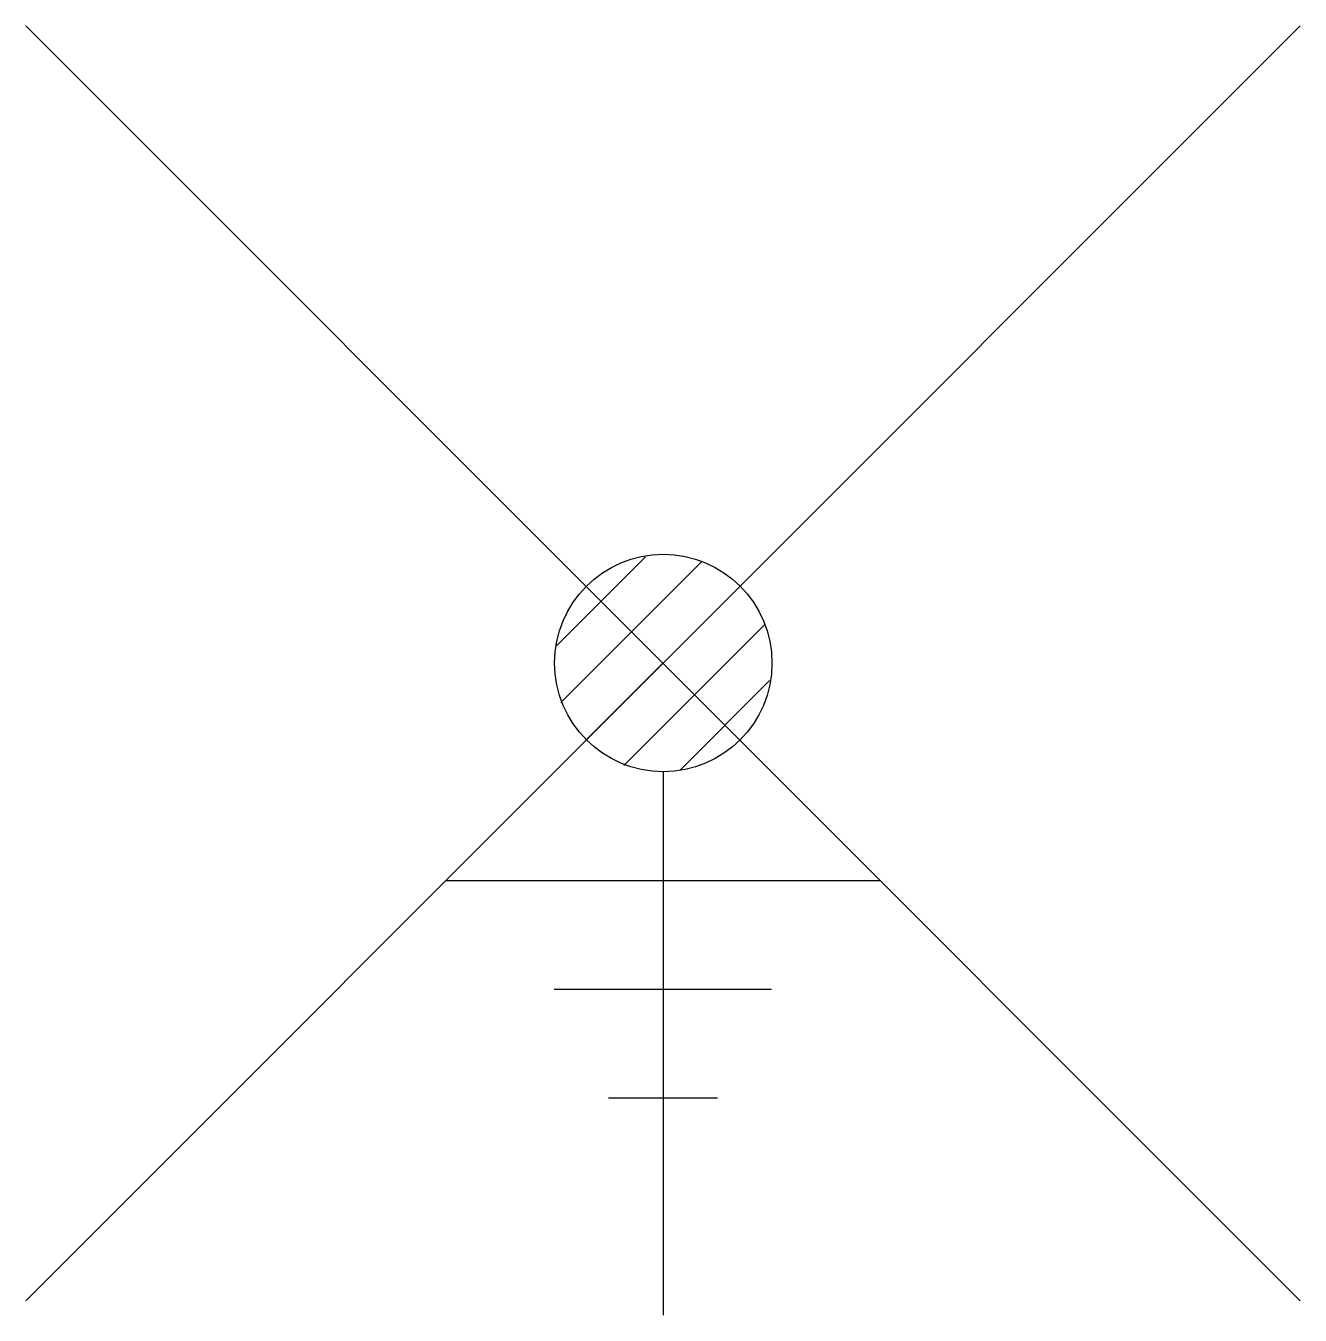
# Model space of a CAD drawing. Extents: x -5.5 to 5.5, y -5.6 to 5.5.
import ezdxf

# ---------------------------------------------------------------- set-up
doc = ezdxf.new("R2010")
doc.units = 0

msp = doc.modelspace()

# ---------------------------------------------------------------- linework, layer by layer
for p, q in [((-0.919, 0.15), (-0.15, 0.919)), ((-0.881, -0.338), (0.338, 0.881)), ((-0.656, -0.656), (0.656, 0.656)), ((-0.338, -0.881), (0.881, 0.338)), ((0.15, -0.919), (0.919, -0.15)), ((0, -0.938), (0, -5.625)), ((-1.875, -1.875), (1.875, -1.875)), ((-0.938, -2.812), (0.937, -2.812)), ((-0.469, -3.75), (0.469, -3.75))]:
    msp.add_line(p, q)
for points in [[(5.5, 5.5), (-5.5, -5.5)], [(-5.5, 5.5), (5.5, -5.5)]]:
    msp.add_lwpolyline(points)
msp.add_circle((0.002, 0.002), 0.938)

doc.saveas('drawing.dxf')
